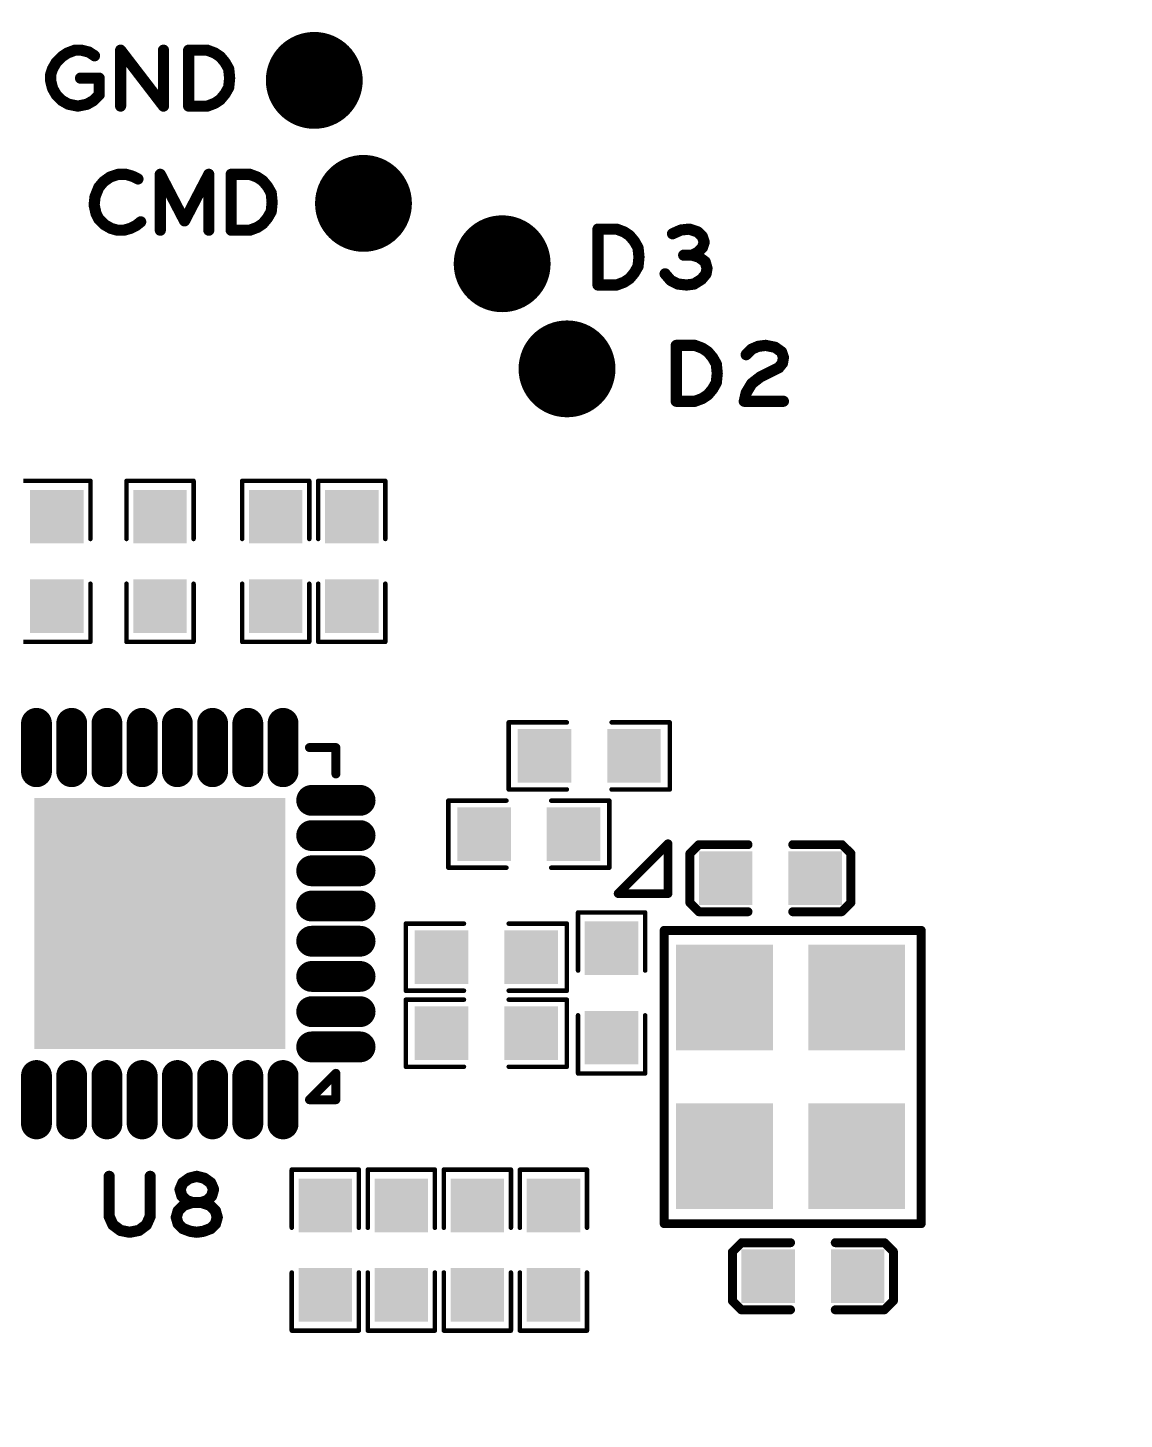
# Model space of a CAD drawing. Extents: x -13 to 102, y 0 to 99.
# Drawn here: x 70.97 to 83.42, y 30.34 to 46.14 of the extents above; entities that cross this region are included whole.
import ezdxf

# ---------------------------------------------------------------- set-up
doc = ezdxf.new("R2010")
doc.units = 0
doc.layers.get('0').update_dxf_attribs({"linetype": 'CONTINUOUS'})
doc.layers.get('DEFPOINTS').update_dxf_attribs({"linetype": 'CONTINUOUS'})
doc.layers.add('SILK_TOP_ART', color=251, linetype='CONTINUOUS')
doc.layers.add('SOLDER_TOP_ART', color=18, linetype='CONTINUOUS')
doc.layers.get('0').off()
doc.dimstyles.get("Standard").update_dxf_attribs({"dimtxt": 3, "dimasz": 3, "dimexe": 0.18, "dimexo": 0, "dimgap": 1.5, "dimtad": 0, "dimtih": 1, "dimtoh": 1, "dimzin": 0, "dimcen": 0.09, "dimazin": 3, "dimtfac": 1, "dimtofl": 0, "dimtmove": 0, "dimatfit": 3})

# ---------------------------------------------------------------- blocks, each defined once
blk = doc.blocks.new('ROUND_309')
at = {"const_width": 0.05}
blk.add_lwpolyline([(-0.025, 0, 1), (0.025, 0, 1)], format="xyb", close=True, dxfattribs=at)
blk = doc.blocks.new('ROUND_214')
at = {"const_width": 0.0508}
blk.add_lwpolyline([(-0.0254, 0, 1), (0.0254, 0, 1)], format="xyb", close=True, dxfattribs=at)
blk = doc.blocks.new('ROUND_159')
at = {"const_width": 0.0635}
blk.add_lwpolyline([(-0.03175, 0, 1), (0.03175, 0, 1)], format="xyb", close=True, dxfattribs=at)
blk = doc.blocks.new('ROUND_320')
at = {"const_width": 0.0254}
blk.add_lwpolyline([(-0.0127, 0, 1), (0.0127, 0, 1)], format="xyb", close=True, dxfattribs=at)
blk = doc.blocks.new('OBLONG_371')
at = {"const_width": 0.35}
blk.add_lwpolyline([(0.275, 0), (-0.275, 0)], dxfattribs=at)
at = {"const_width": 0.175}
for points in [[(-0.3625, 0, 1), (-0.1875, 0, 1)], [(0.1875, 0, 1), (0.3625, 0, 1)]]:
    blk.add_lwpolyline(points, format="xyb", close=True, dxfattribs=at)
blk = doc.blocks.new('SQUARE_333')
blk.add_solid([(0.304, 0.304), (0.304, -0.304), (-0.304, 0.304), (-0.304, -0.304)])
blk = doc.blocks.new('OBLONG_372')
at = {"const_width": 0.35}
blk.add_lwpolyline([(0, 0.275), (0, -0.275)], dxfattribs=at)
at = {"const_width": 0.175}
for points in [[(-0.0875, 0.275, 1), (0.0875, 0.275, 1)], [(-0.0875, -0.275, 1), (0.0875, -0.275, 1)]]:
    blk.add_lwpolyline(points, format="xyb", close=True, dxfattribs=at)
blk = doc.blocks.new('SQUARE_380')
blk.add_solid([(1.425, 1.425), (1.425, -1.425), (-1.425, 1.425), (-1.425, -1.425)])
blk = doc.blocks.new('ROUND_338')
at = {"const_width": 0.55}
blk.add_lwpolyline([(-0.275, 0, 1), (0.275, 0, 1)], format="xyb", close=True, dxfattribs=at)
blk = doc.blocks.new('RECTANGLE_364')
blk.add_solid([(0.55, 0.6), (0.55, -0.6), (-0.55, 0.6), (-0.55, -0.6)])
blk = doc.blocks.new('*U174')
at = {"layer": 'SOLDER_TOP_ART', "color": 0, "linetype": 'CONTINUOUS'}
blk.add_text('88.00', height=3, dxfattribs=at).set_placement((39.771, 0.605))
blk = doc.blocks.new('*D168')
at = {"layer": 'DEFPOINTS', "color": 0, "linetype": 'CONTINUOUS'}
for p in [(1, 82.538), (89, 61.962), (89, 2.079)]:
    blk.add_point(p, dxfattribs=at)
at = {"layer": 'SOLDER_TOP_ART', "color": 0, "linetype": 'CONTINUOUS'}
for p, q in [((1, 82.538), (1, 1.899)), ((89, 61.962), (89, 1.899)), ((4, 2.079), (38.441, 2.079)), ((86, 2.079), (51.559, 2.079))]:
    blk.add_line(p, q, dxfattribs=at)
for points in [[(4, 2.579), (4, 1.579), (1, 2.079)], [(86, 2.579), (86, 1.579), (89, 2.079)]]:
    blk.add_solid(points, dxfattribs=at)
at = {"layer": 'SOLDER_TOP_ART', "linetype": 'CONTINUOUS'}
blk.add_blockref('*U174', (0, 0), dxfattribs=at)

msp = doc.modelspace()

# ---------------------------------------------------------------- linework, layer by layer
at = {"layer": 'SILK_TOP_ART'}
for points, const_width in [([(71.2893, 45.7475), (71.3528, 45.811)], 0.127), ([(71.3528, 45.811), (71.4163, 45.8533)], 0.127), ([(71.4163, 45.8533), (71.501, 45.8851)], 0.127), ([(71.501, 45.8851), (71.5751, 45.8851)], 0.127), ([(71.5751, 45.8851), (71.6597, 45.8639)], 0.127), ([(71.6597, 45.8639), (71.7233, 45.8216)], 0.127), ([(72.0196, 45.2501), (72.0196, 45.8851)], 0.127), ([(72.0196, 45.8851), (72.5064, 45.2501)], 0.127), ([(72.5064, 45.2501), (72.5064, 45.8851)], 0.127), ([(72.7922, 45.2501), (72.7922, 45.8851)], 0.127), ([(72.7922, 45.8851), (73.0038, 45.8851)], 0.127), ([(73.0038, 45.8851), (73.0885, 45.8533)], 0.127), ([(73.0885, 45.8533), (73.152, 45.811)], 0.127), ([(73.152, 45.811), (73.2049, 45.7475)], 0.127), ([(71.2258, 45.6099), (71.247, 45.6734)], 0.127), ([(71.2258, 45.5358), (71.2258, 45.6099)], 0.127), ([(71.247, 45.6734), (71.2893, 45.7475)], 0.127), ([(73.2049, 45.7475), (73.2473, 45.6734)], 0.127), ([(73.2473, 45.6734), (73.2578, 45.5676)], 0.127), ([(71.247, 45.4512), (71.2258, 45.5358)], 0.127), ([(71.2893, 45.3771), (71.247, 45.4512)], 0.127), ([(71.5645, 45.5676), (71.7762, 45.5676)], 0.127), ([(71.7762, 45.5676), (71.7762, 45.3771)], 0.127), ([(73.2473, 45.4618), (73.2049, 45.3877)], 0.127), ([(73.2578, 45.5676), (73.2473, 45.4618)], 0.127), ([(71.3528, 45.3136), (71.2893, 45.3771)], 0.127), ([(71.4269, 45.2713), (71.3528, 45.3136)], 0.127), ([(71.7127, 45.3136), (71.6386, 45.2713)], 0.127), ([(71.7762, 45.3771), (71.7127, 45.3136)], 0.127), ([(73.152, 45.3242), (73.0885, 45.2818)], 0.127), ([(73.2049, 45.3877), (73.152, 45.3242)], 0.127), ([(71.5328, 45.2501), (71.4269, 45.2713)], 0.127), ([(71.6386, 45.2713), (71.5328, 45.2501)], 0.127), ([(73.0038, 45.2501), (72.7922, 45.2501)], 0.127), ([(73.0885, 45.2818), (73.0038, 45.2501)], 0.127), ([(71.8249, 44.3907), (71.7719, 44.3272)], 0.127), ([(71.8989, 44.4436), (71.8249, 44.3907)], 0.127), ([(71.9942, 44.4754), (71.8989, 44.4436)], 0.127), ([(72.0789, 44.4754), (71.9942, 44.4754)], 0.127), ([(72.1529, 44.4542), (72.0789, 44.4754)], 0.127), ([(72.2164, 44.4225), (72.1529, 44.4542)], 0.127), ([(72.4704, 43.8404), (72.4704, 44.4754)], 0.127), ([(72.4704, 44.4754), (72.7456, 43.9462)], 0.127), ([(72.7456, 43.9462), (73.0208, 44.4754)], 0.127), ([(73.0208, 44.4754), (73.0208, 43.8404)], 0.127), ([(73.2748, 43.8404), (73.2748, 44.4754)], 0.127), ([(73.2748, 44.4754), (73.4864, 44.4754)], 0.127), ([(73.4864, 44.4754), (73.5711, 44.4436)], 0.127), ([(73.5711, 44.4436), (73.6346, 44.4013)], 0.127), ([(73.6346, 44.4013), (73.6875, 44.3378)], 0.127), ([(71.7296, 44.2214), (71.719, 44.1261)], 0.127), ([(71.7719, 44.3272), (71.7296, 44.2214)], 0.127), ([(73.6875, 44.3378), (73.7299, 44.2637)], 0.127), ([(73.7299, 44.2637), (73.7404, 44.1579)], 0.127), ([(71.719, 44.1261), (71.7402, 44.0309)], 0.127), ([(71.7402, 44.0309), (71.7719, 43.9674)], 0.127), ([(73.7299, 44.0521), (73.6875, 43.978)], 0.127), ([(73.7404, 44.1579), (73.7299, 44.0521)], 0.127), ([(71.7719, 43.9674), (71.8354, 43.9039)], 0.127), ([(71.8354, 43.9039), (71.9095, 43.8616)], 0.127), ([(72.1318, 43.8616), (72.1953, 43.8933)], 0.127), ([(72.1953, 43.8933), (72.2482, 43.9356)], 0.127), ([(73.5711, 43.8721), (73.4864, 43.8404)], 0.127), ([(73.6346, 43.9145), (73.5711, 43.8721)], 0.127), ([(73.6875, 43.978), (73.6346, 43.9145)], 0.127), ([(71.9095, 43.8616), (71.9836, 43.8404)], 0.127), ([(71.9836, 43.8404), (72.0577, 43.8404)], 0.127), ([(72.0577, 43.8404), (72.1318, 43.8616)], 0.127), ([(73.4864, 43.8404), (73.2748, 43.8404)], 0.127), ([(77.4404, 43.2181), (77.4404, 43.8531)], 0.127), ([(77.4404, 43.8531), (77.652, 43.8531)], 0.127), ([(77.652, 43.8531), (77.7367, 43.8213)], 0.127), ([(77.7367, 43.8213), (77.8002, 43.779)], 0.127), ([(77.8002, 43.779), (77.8531, 43.7155)], 0.127), ([(77.8531, 43.7155), (77.8955, 43.6414)], 0.127), ([(78.3823, 43.8425), (78.287, 43.8002)], 0.127), ([(78.4775, 43.8531), (78.3823, 43.8425)], 0.127), ([(78.5728, 43.8213), (78.4775, 43.8531)], 0.127), ([(78.6257, 43.7684), (78.5728, 43.8213)], 0.127), ([(78.6469, 43.7049), (78.6257, 43.7684)], 0.127), ([(77.8955, 43.6414), (77.906, 43.5356)], 0.127), ([(78.5093, 43.5568), (78.414, 43.5568)], 0.127), ([(78.5093, 43.5568), (78.5728, 43.5885)], 0.127), ([(78.5834, 43.5356), (78.5093, 43.5568)], 0.127), ([(78.5728, 43.5885), (78.6257, 43.6414)], 0.127), ([(78.6257, 43.6414), (78.6469, 43.7049)], 0.127), ([(77.8955, 43.4298), (77.8531, 43.3557)], 0.127), ([(77.906, 43.5356), (77.8955, 43.4298)], 0.127), ([(78.6575, 43.4827), (78.5834, 43.5356)], 0.127), ([(78.6786, 43.4086), (78.6575, 43.4827)], 0.127), ([(78.668, 43.3451), (78.6786, 43.4086)], 0.127), ([(77.7367, 43.2498), (77.652, 43.2181)], 0.127), ([(77.8002, 43.2922), (77.7367, 43.2498)], 0.127), ([(77.8531, 43.3557), (77.8002, 43.2922)], 0.127), ([(78.2024, 43.3451), (78.2659, 43.271)], 0.127), ([(78.2659, 43.271), (78.3505, 43.2287)], 0.127), ([(78.5305, 43.2287), (78.6151, 43.2816)], 0.127), ([(78.6151, 43.2816), (78.668, 43.3451)], 0.127), ([(77.652, 43.2181), (77.4404, 43.2181)], 0.127), ([(78.3505, 43.2287), (78.4458, 43.2181)], 0.127), ([(78.4458, 43.2181), (78.5305, 43.2287)], 0.127), ([(78.3294, 41.8973), (78.3294, 42.5323)], 0.127), ([(78.3294, 42.5323), (78.541, 42.5323)], 0.127), ([(78.541, 42.5323), (78.6257, 42.5005)], 0.127), ([(78.6257, 42.5005), (78.6892, 42.4582)], 0.127), ([(78.6892, 42.4582), (78.7421, 42.3947)], 0.127), ([(79.1231, 42.4265), (79.1866, 42.49)], 0.127), ([(79.1866, 42.49), (79.2607, 42.5217)], 0.127), ([(79.2607, 42.5217), (79.3454, 42.5323)], 0.127), ([(79.3454, 42.5323), (79.4512, 42.5111)], 0.127), ([(79.4512, 42.5111), (79.5253, 42.4582)], 0.127), ([(79.5253, 42.4582), (79.5465, 42.3947)], 0.127), ([(78.7421, 42.3947), (78.7845, 42.3206)], 0.127), ([(78.7845, 42.3206), (78.795, 42.2148)], 0.127), ([(79.5359, 42.3312), (79.4935, 42.2783)], 0.127), ([(79.5465, 42.3947), (79.5359, 42.3312)], 0.127), ([(78.795, 42.2148), (78.7845, 42.109)], 0.127), ([(79.2819, 42.1725), (79.1866, 42.0984)], 0.127), ([(79.4935, 42.2783), (79.2819, 42.1725)], 0.127), ([(78.7421, 42.0349), (78.6892, 41.9714)], 0.127), ([(78.7845, 42.109), (78.7421, 42.0349)], 0.127), ([(79.1231, 41.9925), (79.1019, 41.8973)], 0.127), ([(79.1866, 42.0984), (79.1231, 41.9925)], 0.127), ([(78.541, 41.8973), (78.3294, 41.8973)], 0.127), ([(78.6257, 41.929), (78.541, 41.8973)], 0.127), ([(78.6892, 41.9714), (78.6257, 41.929)], 0.127), ([(79.1019, 41.8973), (79.5465, 41.8973)], 0.127), ([(71.6769, 40.9938), (70.9149, 40.9938)], 0.0508), ([(71.6769, 40.3334), (71.6769, 40.9938)], 0.0508), ([(72.0865, 40.9938), (72.0865, 40.3334)], 0.0508), ([(72.8485, 40.9938), (72.0865, 40.9938)], 0.0508), ([(72.8485, 40.3334), (72.8485, 40.9938)], 0.0508), ([(73.4001, 40.9938), (73.4001, 40.3334)], 0.0508), ([(74.1621, 40.9938), (73.4001, 40.9938)], 0.0508), ([(74.1621, 40.3334), (74.1621, 40.9938)], 0.0508), ([(74.2637, 40.9938), (74.2637, 40.3334)], 0.0508), ([(75.0257, 40.9938), (74.2637, 40.9938)], 0.0508), ([(75.0257, 40.3334), (75.0257, 40.9938)], 0.0508), ([(71.6769, 39.8254), (71.6769, 39.165)], 0.0508), ([(72.0865, 39.165), (72.0865, 39.8254)], 0.0508), ([(72.8485, 39.8254), (72.8485, 39.165)], 0.0508), ([(73.4001, 39.165), (73.4001, 39.8254)], 0.0508), ([(74.1621, 39.8254), (74.1621, 39.165)], 0.0508), ([(74.2637, 39.165), (74.2637, 39.8254)], 0.0508), ([(75.0257, 39.8254), (75.0257, 39.165)], 0.0508), ([(71.6769, 39.165), (70.9149, 39.165)], 0.0508), ([(72.8485, 39.165), (72.0865, 39.165)], 0.0508), ([(74.1621, 39.165), (73.4001, 39.165)], 0.0508), ([(75.0257, 39.165), (74.2637, 39.165)], 0.0508), ([(76.4267, 38.2506), (77.0871, 38.2506)], 0.0508), ([(76.4267, 37.4886), (76.4267, 38.2506)], 0.0508), ([(78.2555, 38.2506), (77.5951, 38.2506)], 0.0508), ([(78.2555, 37.4886), (78.2555, 38.2506)], 0.0508), ([(74.4643, 37.9646), (74.1643, 37.9646)], 0.1016), ([(74.4643, 37.6646), (74.4643, 37.9646)], 0.1016), ([(77.0871, 37.4886), (76.4267, 37.4886)], 0.0508), ([(77.5951, 37.4886), (78.2555, 37.4886)], 0.0508), ([(75.7409, 37.3616), (75.7409, 36.5996)], 0.0508), ([(76.4013, 37.3616), (75.7409, 37.3616)], 0.0508), ([(76.9093, 37.3616), (77.5697, 37.3616)], 0.0508), ([(77.5697, 37.3616), (77.5697, 36.5996)], 0.0508), ([(78.2355, 36.8716), (77.6698, 36.3059)], 0.1), ([(78.2355, 36.3059), (78.2355, 36.8716)], 0.1), ([(78.5857, 36.8616), (78.4841, 36.76)], 0.1016), ([(79.1445, 36.8616), (78.5857, 36.8616)], 0.1016), ([(79.6525, 36.8616), (80.2113, 36.8616)], 0.1016), ([(80.2113, 36.8616), (80.3129, 36.7603)], 0.1016), ([(78.4841, 36.76), (78.4841, 36.2012)], 0.1016), ([(80.3129, 36.7603), (80.3129, 36.2045)], 0.1016), ([(75.7409, 36.5996), (76.4013, 36.5996)], 0.0508), ([(77.5697, 36.5996), (76.9093, 36.5996)], 0.0508), ([(77.6698, 36.3059), (78.2355, 36.3059)], 0.1), ([(78.4841, 36.2012), (78.5857, 36.0996)], 0.1016), ([(80.3129, 36.2045), (80.208, 36.0996)], 0.1016), ([(77.2141, 36.0916), (77.2141, 35.4312)], 0.0508), ([(77.9761, 36.0916), (77.2141, 36.0916)], 0.0508), ([(77.9761, 35.4312), (77.9761, 36.0916)], 0.0508), ([(78.5857, 36.0996), (79.1445, 36.0996)], 0.1016), ([(80.208, 36.0996), (79.6525, 36.0996)], 0.1016), ([(75.2583, 35.9646), (75.2583, 35.2026)], 0.0508), ([(75.9187, 35.9646), (75.2583, 35.9646)], 0.0508), ([(76.4267, 35.9646), (77.0871, 35.9646)], 0.0508), ([(77.0871, 35.9646), (77.0871, 35.2026)], 0.0508), ([(78.1924, 32.557), (78.1924, 35.8879)], 0.1016), ([(78.1924, 35.8879), (81.1116, 35.8879)], 0.1016), ([(81.1116, 35.8879), (81.1116, 32.557)], 0.1016), ([(75.2583, 35.2026), (75.9187, 35.2026)], 0.0508), ([(75.2583, 35.101), (75.2583, 34.339)], 0.0508), ([(75.9187, 35.101), (75.2583, 35.101)], 0.0508), ([(77.0871, 35.2026), (76.4267, 35.2026)], 0.0508), ([(76.4267, 35.101), (77.0871, 35.101)], 0.0508), ([(77.0871, 35.101), (77.0871, 34.339)], 0.0508), ([(77.2141, 34.2628), (77.2141, 34.9232)], 0.0508), ([(77.9761, 34.9232), (77.9761, 34.2628)], 0.0508), ([(74.1643, 33.9646), (74.4643, 34.2646)], 0.1016), ([(74.4643, 34.2646), (74.4643, 33.9646)], 0.1016), ([(75.2583, 34.339), (75.9187, 34.339)], 0.0508), ([(77.0871, 34.339), (76.4267, 34.339)], 0.0508), ([(77.9761, 34.2628), (77.2141, 34.2628)], 0.0508), ([(74.4643, 33.9646), (74.1643, 33.9646)], 0.1016), ([(73.9629, 33.1706), (73.9629, 32.5102)], 0.0508), ([(74.7249, 33.1706), (73.9629, 33.1706)], 0.0508), ([(74.7249, 32.5102), (74.7249, 33.1706)], 0.0508), ([(74.8265, 33.1706), (75.5885, 33.1706)], 0.0508), ([(74.8265, 32.5102), (74.8265, 33.1706)], 0.0508), ([(75.5885, 33.1706), (75.5885, 32.5102)], 0.0508), ([(75.6901, 33.1706), (76.4521, 33.1706)], 0.0508), ([(75.6901, 32.5102), (75.6901, 33.1706)], 0.0508), ([(76.4521, 33.1706), (76.4521, 32.5102)], 0.0508), ([(76.5537, 33.1706), (76.5537, 32.5102)], 0.0508), ([(77.3157, 33.1706), (76.5537, 33.1706)], 0.0508), ([(77.3157, 32.5102), (77.3157, 33.1706)], 0.0508), ([(71.89, 33.0943), (71.89, 32.6392)], 0.127), ([(72.3556, 32.6392), (72.3556, 33.0943)], 0.127), ([(72.6943, 32.9461), (72.7261, 33.0202)], 0.127), ([(72.7261, 33.0202), (72.8001, 33.0731)], 0.127), ([(72.8001, 33.0731), (72.8848, 33.0943)], 0.127), ([(72.8848, 33.0943), (72.9695, 33.0731)], 0.127), ([(72.9695, 33.0731), (73.0435, 33.0202)], 0.127), ([(73.0435, 33.0202), (73.0753, 32.9461)], 0.127), ([(72.7155, 32.872), (72.6943, 32.9461)], 0.127), ([(72.7684, 32.8191), (72.7155, 32.872)], 0.127), ([(72.8319, 32.798), (72.7684, 32.8191)], 0.127), ([(73.0012, 32.8191), (72.9377, 32.798)], 0.127), ([(73.0541, 32.872), (73.0012, 32.8191)], 0.127), ([(73.0753, 32.9461), (73.0541, 32.872)], 0.127), ([(72.6731, 32.7027), (72.652, 32.6286)], 0.127), ([(72.7366, 32.7662), (72.6731, 32.7027)], 0.127), ([(72.8319, 32.798), (72.7366, 32.7662)], 0.127), ([(72.9377, 32.798), (72.8319, 32.798)], 0.127), ([(72.9377, 32.798), (72.8319, 32.798)], 0.127), ([(73.033, 32.7662), (72.9377, 32.798)], 0.127), ([(73.0965, 32.7027), (73.033, 32.7662)], 0.127), ([(73.1176, 32.6286), (73.0965, 32.7027)], 0.127), ([(71.89, 32.6392), (71.9323, 32.5439)], 0.127), ([(71.9323, 32.5439), (72.017, 32.4805)], 0.127), ([(72.2286, 32.4805), (72.3133, 32.5439)], 0.127), ([(72.3133, 32.5439), (72.3556, 32.6392)], 0.127), ([(72.652, 32.6286), (72.6731, 32.5545)], 0.127), ([(72.6731, 32.5545), (72.7261, 32.5016)], 0.127), ([(72.7261, 32.5016), (72.8107, 32.4699)], 0.127), ([(72.9589, 32.4699), (73.0435, 32.5016)], 0.127), ([(73.0435, 32.5016), (73.0965, 32.5545)], 0.127), ([(73.0965, 32.5545), (73.1176, 32.6286)], 0.127), ([(81.1116, 32.557), (78.1924, 32.557)], 0.1016), ([(72.017, 32.4805), (72.1228, 32.4593)], 0.127), ([(72.1228, 32.4593), (72.2286, 32.4805)], 0.127), ([(72.8107, 32.4699), (72.8848, 32.4593)], 0.127), ([(72.8848, 32.4593), (72.9589, 32.4699)], 0.127), ([(78.9667, 32.2355), (79.0716, 32.3404)], 0.1016), ([(78.9667, 31.6797), (78.9667, 32.2355)], 0.1016), ([(79.0716, 32.3404), (79.6271, 32.3404)], 0.1016), ([(80.6939, 32.3404), (80.1351, 32.3404)], 0.1016), ([(80.7955, 32.2388), (80.6939, 32.3404)], 0.1016), ([(80.7955, 31.68), (80.7955, 32.2388)], 0.1016), ([(73.9629, 31.3418), (73.9629, 32.0022)], 0.0508), ([(74.7249, 32.0022), (74.7249, 31.3418)], 0.0508), ([(74.8265, 32.0022), (74.8265, 31.3418)], 0.0508), ([(75.5885, 31.3418), (75.5885, 32.0022)], 0.0508), ([(75.6901, 32.0022), (75.6901, 31.3418)], 0.0508), ([(76.4521, 31.3418), (76.4521, 32.0022)], 0.0508), ([(76.5537, 31.3418), (76.5537, 32.0022)], 0.0508), ([(77.3157, 32.0022), (77.3157, 31.3418)], 0.0508), ([(79.0683, 31.5784), (78.9667, 31.6797)], 0.1016), ([(79.6271, 31.5784), (79.0683, 31.5784)], 0.1016), ([(80.1351, 31.5784), (80.6939, 31.5784)], 0.1016), ([(80.6939, 31.5784), (80.7955, 31.68)], 0.1016), ([(74.7249, 31.3418), (73.9629, 31.3418)], 0.0508), ([(74.8265, 31.3418), (75.5885, 31.3418)], 0.0508), ([(75.6901, 31.3418), (76.4521, 31.3418)], 0.0508), ([(77.3157, 31.3418), (76.5537, 31.3418)], 0.0508)]:
    msp.add_lwpolyline(points, dxfattribs=dict(at, const_width=const_width))

# ---------------------------------------------------------------- block references
for name, p in [('ROUND_159', (71.3528, 45.811)), ('ROUND_159', (71.4163, 45.8533)), ('ROUND_159', (71.501, 45.8851)), ('ROUND_159', (71.5751, 45.8851)), ('ROUND_159', (71.6597, 45.8639)), ('ROUND_159', (71.7233, 45.8216)), ('ROUND_159', (72.0196, 45.8851)), ('ROUND_159', (72.5064, 45.8851)), ('ROUND_159', (72.7922, 45.8851)), ('ROUND_159', (73.0038, 45.8851)), ('ROUND_159', (73.0885, 45.8533)), ('ROUND_159', (73.152, 45.811)), ('ROUND_159', (71.2258, 45.6099)), ('ROUND_159', (71.247, 45.6734)), ('ROUND_159', (71.2893, 45.7475)), ('ROUND_159', (73.2049, 45.7475)), ('ROUND_159', (73.2473, 45.6734)), ('ROUND_159', (71.2258, 45.5358)), ('ROUND_159', (71.247, 45.4512)), ('ROUND_159', (71.5645, 45.5676)), ('ROUND_159', (71.7762, 45.5676)), ('ROUND_159', (73.2473, 45.4618)), ('ROUND_159', (73.2578, 45.5676)), ('ROUND_159', (71.2893, 45.3771)), ('ROUND_159', (71.3528, 45.3136)), ('ROUND_159', (71.7127, 45.3136)), ('ROUND_159', (71.7762, 45.3771)), ('ROUND_159', (73.152, 45.3242)), ('ROUND_159', (73.2049, 45.3877)), ('ROUND_159', (71.4269, 45.2713)), ('ROUND_159', (71.5328, 45.2501)), ('ROUND_159', (71.6386, 45.2713)), ('ROUND_159', (72.0196, 45.2501)), ('ROUND_159', (72.5064, 45.2501)), ('ROUND_159', (72.7922, 45.2501)), ('ROUND_159', (72.7922, 45.2501)), ('ROUND_159', (73.0038, 45.2501)), ('ROUND_159', (73.0885, 45.2818)), ('ROUND_159', (71.8249, 44.3907)), ('ROUND_159', (71.8989, 44.4436)), ('ROUND_159', (71.9942, 44.4754)), ('ROUND_159', (72.0789, 44.4754)), ('ROUND_159', (72.1529, 44.4542)), ('ROUND_159', (72.2164, 44.4225)), ('ROUND_159', (72.4704, 44.4754)), ('ROUND_159', (73.0208, 44.4754)), ('ROUND_159', (73.2748, 44.4754)), ('ROUND_159', (73.4864, 44.4754)), ('ROUND_159', (73.5711, 44.4436)), ('ROUND_159', (73.6346, 44.4013)), ('ROUND_159', (71.7296, 44.2214)), ('ROUND_159', (71.7719, 44.3272)), ('ROUND_159', (73.6875, 44.3378)), ('ROUND_159', (73.7299, 44.2637)), ('ROUND_159', (71.719, 44.1261)), ('ROUND_159', (71.7402, 44.0309)), ('ROUND_159', (73.7299, 44.0521)), ('ROUND_159', (73.7404, 44.1579)), ('ROUND_159', (71.7719, 43.9674)), ('ROUND_159', (71.8354, 43.9039)), ('ROUND_159', (72.1953, 43.8933)), ('ROUND_159', (72.2482, 43.9356)), ('ROUND_159', (72.7456, 43.9462)), ('ROUND_159', (73.5711, 43.8721)), ('ROUND_159', (73.6346, 43.9145)), ('ROUND_159', (73.6875, 43.978)), ('ROUND_159', (71.9095, 43.8616)), ('ROUND_159', (71.9836, 43.8404)), ('ROUND_159', (72.0577, 43.8404)), ('ROUND_159', (72.1318, 43.8616)), ('ROUND_159', (72.4704, 43.8404)), ('ROUND_159', (73.0208, 43.8404)), ('ROUND_159', (73.2748, 43.8404)), ('ROUND_159', (73.2748, 43.8404)), ('ROUND_159', (73.4864, 43.8404)), ('ROUND_159', (77.4404, 43.8531)), ('ROUND_159', (77.652, 43.8531)), ('ROUND_159', (77.7367, 43.8213)), ('ROUND_159', (77.8002, 43.779)), ('ROUND_159', (77.8531, 43.7155)), ('ROUND_159', (78.287, 43.8002)), ('ROUND_159', (78.3823, 43.8425)), ('ROUND_159', (78.4775, 43.8531)), ('ROUND_159', (78.5728, 43.8213)), ('ROUND_159', (78.6257, 43.7684)), ('ROUND_159', (77.8955, 43.6414)), ('ROUND_159', (78.414, 43.5568)), ('ROUND_159', (78.5093, 43.5568)), ('ROUND_159', (78.5093, 43.5568)), ('ROUND_159', (78.5728, 43.5885)), ('ROUND_159', (78.6257, 43.6414)), ('ROUND_159', (78.6469, 43.7049)), ('ROUND_159', (77.8955, 43.4298)), ('ROUND_159', (77.906, 43.5356)), ('ROUND_159', (78.5834, 43.5356)), ('ROUND_159', (78.6575, 43.4827)), ('ROUND_159', (78.6786, 43.4086)), ('ROUND_159', (77.7367, 43.2498)), ('ROUND_159', (77.8002, 43.2922)), ('ROUND_159', (77.8531, 43.3557)), ('ROUND_159', (78.2024, 43.3451)), ('ROUND_159', (78.2659, 43.271)), ('ROUND_159', (78.6151, 43.2816)), ('ROUND_159', (78.668, 43.3451)), ('ROUND_159', (77.4404, 43.2181)), ('ROUND_159', (77.4404, 43.2181)), ('ROUND_159', (77.652, 43.2181)), ('ROUND_159', (78.3505, 43.2287)), ('ROUND_159', (78.4458, 43.2181)), ('ROUND_159', (78.5305, 43.2287)), ('ROUND_159', (78.3294, 42.5323)), ('ROUND_159', (78.541, 42.5323)), ('ROUND_159', (78.6257, 42.5005)), ('ROUND_159', (78.6892, 42.4582)), ('ROUND_159', (79.1866, 42.49)), ('ROUND_159', (79.2607, 42.5217)), ('ROUND_159', (79.3454, 42.5323)), ('ROUND_159', (79.4512, 42.5111)), ('ROUND_159', (79.5253, 42.4582)), ('ROUND_159', (78.7421, 42.3947)), ('ROUND_159', (78.7845, 42.3206)), ('ROUND_159', (79.1231, 42.4265)), ('ROUND_159', (79.5359, 42.3312)), ('ROUND_159', (79.5465, 42.3947)), ('ROUND_159', (78.795, 42.2148)), ('ROUND_159', (79.2819, 42.1725)), ('ROUND_159', (79.4935, 42.2783)), ('ROUND_159', (78.7421, 42.0349)), ('ROUND_159', (78.7845, 42.109)), ('ROUND_159', (79.1231, 41.9925)), ('ROUND_159', (79.1866, 42.0984)), ('ROUND_159', (78.3294, 41.8973)), ('ROUND_159', (78.3294, 41.8973)), ('ROUND_159', (78.541, 41.8973)), ('ROUND_159', (78.6257, 41.929)), ('ROUND_159', (78.6892, 41.9714)), ('ROUND_159', (79.1019, 41.8973)), ('ROUND_159', (79.5465, 41.8973)), ('ROUND_320', (71.6769, 40.9938)), ('ROUND_320', (71.6769, 40.9938)), ('ROUND_320', (72.0865, 40.9938)), ('ROUND_320', (72.0865, 40.9938)), ('ROUND_320', (72.8485, 40.9938)), ('ROUND_320', (72.8485, 40.9938)), ('ROUND_320', (73.4001, 40.9938)), ('ROUND_320', (73.4001, 40.9938)), ('ROUND_320', (74.1621, 40.9938)), ('ROUND_320', (74.1621, 40.9938)), ('ROUND_320', (74.2637, 40.9938)), ('ROUND_320', (74.2637, 40.9938)), ('ROUND_320', (75.0257, 40.9938)), ('ROUND_320', (75.0257, 40.9938)), ('ROUND_320', (71.6769, 40.3334)), ('ROUND_320', (72.0865, 40.3334)), ('ROUND_320', (72.8485, 40.3334)), ('ROUND_320', (73.4001, 40.3334)), ('ROUND_320', (74.1621, 40.3334)), ('ROUND_320', (74.2637, 40.3334)), ('ROUND_320', (75.0257, 40.3334)), ('ROUND_320', (71.6769, 39.8254)), ('ROUND_320', (72.0865, 39.8254)), ('ROUND_320', (72.8485, 39.8254)), ('ROUND_320', (73.4001, 39.8254)), ('ROUND_320', (74.1621, 39.8254)), ('ROUND_320', (74.2637, 39.8254)), ('ROUND_320', (75.0257, 39.8254)), ('ROUND_320', (71.6769, 39.165)), ('ROUND_320', (71.6769, 39.165)), ('ROUND_320', (72.0865, 39.165)), ('ROUND_320', (72.0865, 39.165)), ('ROUND_320', (72.8485, 39.165)), ('ROUND_320', (72.8485, 39.165)), ('ROUND_320', (73.4001, 39.165)), ('ROUND_320', (73.4001, 39.165)), ('ROUND_320', (74.1621, 39.165)), ('ROUND_320', (74.1621, 39.165)), ('ROUND_320', (74.2637, 39.165)), ('ROUND_320', (74.2637, 39.165)), ('ROUND_320', (75.0257, 39.165)), ('ROUND_320', (75.0257, 39.165)), ('ROUND_320', (76.4267, 38.2506)), ('ROUND_320', (76.4267, 38.2506)), ('ROUND_320', (77.0871, 38.2506)), ('ROUND_320', (77.5951, 38.2506)), ('ROUND_320', (78.2555, 38.2506)), ('ROUND_320', (78.2555, 38.2506)), ('ROUND_214', (74.1643, 37.9646)), ('ROUND_214', (74.4643, 37.9646)), ('ROUND_214', (74.4643, 37.9646)), ('ROUND_214', (74.4643, 37.6646)), ('ROUND_320', (76.4267, 37.4886)), ('ROUND_320', (76.4267, 37.4886)), ('ROUND_320', (77.0871, 37.4886)), ('ROUND_320', (77.5951, 37.4886)), ('ROUND_320', (78.2555, 37.4886)), ('ROUND_320', (78.2555, 37.4886)), ('ROUND_320', (75.7409, 37.3616)), ('ROUND_320', (75.7409, 37.3616)), ('ROUND_320', (76.4013, 37.3616)), ('ROUND_320', (76.9093, 37.3616)), ('ROUND_320', (77.5697, 37.3616)), ('ROUND_320', (77.5697, 37.3616)), ('ROUND_309', (78.2355, 36.8716)), ('ROUND_214', (78.5857, 36.8616)), ('ROUND_214', (78.5857, 36.8616)), ('ROUND_214', (79.1445, 36.8616)), ('ROUND_214', (79.6525, 36.8616)), ('ROUND_214', (80.2113, 36.8616)), ('ROUND_214', (80.2113, 36.8616)), ('ROUND_214', (78.4841, 36.76)), ('ROUND_214', (78.4841, 36.76)), ('ROUND_214', (80.3129, 36.7603)), ('ROUND_214', (80.3129, 36.7603)), ('ROUND_320', (75.7409, 36.5996)), ('ROUND_320', (75.7409, 36.5996)), ('ROUND_320', (76.4013, 36.5996)), ('ROUND_320', (76.9093, 36.5996)), ('ROUND_320', (77.5697, 36.5996)), ('ROUND_320', (77.5697, 36.5996)), ('ROUND_309', (77.6698, 36.3059)), ('ROUND_309', (78.2355, 36.3059)), ('ROUND_309', (78.2355, 36.3059)), ('ROUND_214', (78.4841, 36.2012)), ('ROUND_214', (78.4841, 36.2012)), ('ROUND_214', (80.3129, 36.2045)), ('ROUND_214', (80.3129, 36.2045)), ('ROUND_320', (77.2141, 36.0916)), ('ROUND_320', (77.2141, 36.0916)), ('ROUND_320', (77.9761, 36.0916)), ('ROUND_320', (77.9761, 36.0916)), ('ROUND_214', (78.5857, 36.0996)), ('ROUND_214', (78.5857, 36.0996)), ('ROUND_214', (79.1445, 36.0996)), ('ROUND_214', (79.6525, 36.0996)), ('ROUND_214', (80.208, 36.0996)), ('ROUND_214', (80.208, 36.0996)), ('ROUND_320', (75.2583, 35.9646)), ('ROUND_320', (75.2583, 35.9646)), ('ROUND_320', (75.9187, 35.9646)), ('ROUND_320', (76.4267, 35.9646)), ('ROUND_320', (77.0871, 35.9646)), ('ROUND_320', (77.0871, 35.9646)), ('ROUND_214', (78.1924, 35.8879)), ('ROUND_214', (78.1924, 35.8879)), ('ROUND_214', (81.1116, 35.8879)), ('ROUND_214', (81.1116, 35.8879)), ('ROUND_320', (77.2141, 35.4312)), ('ROUND_320', (77.9761, 35.4312)), ('ROUND_320', (75.2583, 35.2026)), ('ROUND_320', (75.2583, 35.2026)), ('ROUND_320', (75.2583, 35.101)), ('ROUND_320', (75.2583, 35.101)), ('ROUND_320', (75.9187, 35.2026)), ('ROUND_320', (75.9187, 35.101)), ('ROUND_320', (76.4267, 35.2026)), ('ROUND_320', (76.4267, 35.101)), ('ROUND_320', (77.0871, 35.2026)), ('ROUND_320', (77.0871, 35.2026)), ('ROUND_320', (77.0871, 35.101)), ('ROUND_320', (77.0871, 35.101)), ('ROUND_320', (77.2141, 34.9232)), ('ROUND_320', (77.9761, 34.9232)), ('ROUND_214', (74.4643, 34.2646)), ('ROUND_214', (74.4643, 34.2646)), ('ROUND_320', (75.2583, 34.339)), ('ROUND_320', (75.2583, 34.339)), ('ROUND_320', (75.9187, 34.339)), ('ROUND_320', (76.4267, 34.339)), ('ROUND_320', (77.0871, 34.339)), ('ROUND_320', (77.0871, 34.339)), ('ROUND_320', (77.2141, 34.2628)), ('ROUND_320', (77.2141, 34.2628)), ('ROUND_320', (77.9761, 34.2628)), ('ROUND_320', (77.9761, 34.2628)), ('ROUND_214', (74.1643, 33.9646)), ('ROUND_214', (74.1643, 33.9646)), ('ROUND_214', (74.4643, 33.9646)), ('ROUND_214', (74.4643, 33.9646)), ('ROUND_320', (73.9629, 33.1706)), ('ROUND_320', (73.9629, 33.1706)), ('ROUND_320', (74.7249, 33.1706)), ('ROUND_320', (74.7249, 33.1706)), ('ROUND_320', (74.8265, 33.1706)), ('ROUND_320', (74.8265, 33.1706)), ('ROUND_320', (75.5885, 33.1706)), ('ROUND_320', (75.5885, 33.1706)), ('ROUND_320', (75.6901, 33.1706)), ('ROUND_320', (75.6901, 33.1706)), ('ROUND_320', (76.4521, 33.1706)), ('ROUND_320', (76.4521, 33.1706)), ('ROUND_320', (76.5537, 33.1706)), ('ROUND_320', (76.5537, 33.1706)), ('ROUND_320', (77.3157, 33.1706)), ('ROUND_320', (77.3157, 33.1706)), ('ROUND_159', (71.89, 33.0943)), ('ROUND_159', (72.3556, 33.0943)), ('ROUND_159', (72.7261, 33.0202)), ('ROUND_159', (72.8001, 33.0731)), ('ROUND_159', (72.8848, 33.0943)), ('ROUND_159', (72.9695, 33.0731)), ('ROUND_159', (73.0435, 33.0202)), ('ROUND_159', (72.6943, 32.9461)), ('ROUND_159', (72.7155, 32.872)), ('ROUND_159', (72.7684, 32.8191)), ('ROUND_159', (73.0012, 32.8191)), ('ROUND_159', (73.0541, 32.872)), ('ROUND_159', (73.0753, 32.9461)), ('ROUND_159', (72.6731, 32.7027)), ('ROUND_159', (72.7366, 32.7662)), ('ROUND_159', (72.8319, 32.798)), ('ROUND_159', (72.8319, 32.798)), ('ROUND_159', (72.9377, 32.798)), ('ROUND_159', (72.9377, 32.798)), ('ROUND_159', (73.033, 32.7662)), ('ROUND_159', (73.0965, 32.7027)), ('ROUND_159', (71.89, 32.6392)), ('ROUND_159', (71.9323, 32.5439)), ('ROUND_159', (72.3133, 32.5439)), ('ROUND_159', (72.3556, 32.6392)), ('ROUND_159', (72.652, 32.6286)), ('ROUND_159', (72.6731, 32.5545)), ('ROUND_159', (72.7261, 32.5016)), ('ROUND_159', (73.0435, 32.5016)), ('ROUND_159', (73.0965, 32.5545)), ('ROUND_159', (73.1176, 32.6286)), ('ROUND_214', (78.1924, 32.557)), ('ROUND_214', (78.1924, 32.557)), ('ROUND_214', (81.1116, 32.557)), ('ROUND_214', (81.1116, 32.557)), ('ROUND_159', (72.017, 32.4805)), ('ROUND_159', (72.1228, 32.4593)), ('ROUND_159', (72.2286, 32.4805)), ('ROUND_159', (72.8107, 32.4699)), ('ROUND_159', (72.8848, 32.4593)), ('ROUND_159', (72.8848, 32.4593)), ('ROUND_159', (72.9589, 32.4699)), ('ROUND_320', (73.9629, 32.5102)), ('ROUND_320', (74.7249, 32.5102)), ('ROUND_320', (74.8265, 32.5102)), ('ROUND_320', (75.5885, 32.5102)), ('ROUND_320', (75.6901, 32.5102)), ('ROUND_320', (76.4521, 32.5102)), ('ROUND_320', (76.5537, 32.5102)), ('ROUND_320', (77.3157, 32.5102)), ('ROUND_214', (78.9667, 32.2355)), ('ROUND_214', (78.9667, 32.2355)), ('ROUND_214', (79.0716, 32.3404)), ('ROUND_214', (79.0716, 32.3404)), ('ROUND_214', (79.6271, 32.3404)), ('ROUND_214', (80.1351, 32.3404)), ('ROUND_214', (80.6939, 32.3404)), ('ROUND_214', (80.6939, 32.3404)), ('ROUND_214', (80.7955, 32.2388)), ('ROUND_214', (80.7955, 32.2388)), ('ROUND_320', (73.9629, 32.0022)), ('ROUND_320', (74.7249, 32.0022)), ('ROUND_320', (74.8265, 32.0022)), ('ROUND_320', (75.5885, 32.0022)), ('ROUND_320', (75.6901, 32.0022)), ('ROUND_320', (76.4521, 32.0022)), ('ROUND_320', (76.5537, 32.0022)), ('ROUND_320', (77.3157, 32.0022)), ('ROUND_214', (78.9667, 31.6797)), ('ROUND_214', (78.9667, 31.6797)), ('ROUND_214', (79.0683, 31.5784)), ('ROUND_214', (79.0683, 31.5784)), ('ROUND_214', (79.6271, 31.5784)), ('ROUND_214', (80.1351, 31.5784)), ('ROUND_214', (80.6939, 31.5784)), ('ROUND_214', (80.6939, 31.5784)), ('ROUND_214', (80.7955, 31.68)), ('ROUND_214', (80.7955, 31.68)), ('ROUND_320', (73.9629, 31.3418)), ('ROUND_320', (73.9629, 31.3418)), ('ROUND_320', (74.7249, 31.3418)), ('ROUND_320', (74.7249, 31.3418)), ('ROUND_320', (74.8265, 31.3418)), ('ROUND_320', (74.8265, 31.3418)), ('ROUND_320', (75.5885, 31.3418)), ('ROUND_320', (75.5885, 31.3418)), ('ROUND_320', (75.6901, 31.3418)), ('ROUND_320', (75.6901, 31.3418)), ('ROUND_320', (76.4521, 31.3418)), ('ROUND_320', (76.4521, 31.3418)), ('ROUND_320', (76.5537, 31.3418)), ('ROUND_320', (76.5537, 31.3418)), ('ROUND_320', (77.3157, 31.3418)), ('ROUND_320', (77.3157, 31.3418))]:
    msp.add_blockref(name, p, dxfattribs=at)
at = {"layer": 'SOLDER_TOP_ART'}
for name, p in [('ROUND_338', (74.2188, 45.5422)), ('ROUND_338', (74.7776, 44.1452)), ('ROUND_338', (76.3524, 43.4594)), ('ROUND_338', (77.089, 42.2656)), ('SQUARE_333', (71.2959, 40.5874)), ('SQUARE_333', (72.4675, 40.5874)), ('SQUARE_333', (73.7811, 40.5874)), ('SQUARE_333', (74.6447, 40.5874)), ('SQUARE_333', (71.2959, 39.5714)), ('SQUARE_333', (72.4675, 39.5714)), ('SQUARE_333', (73.7811, 39.5714)), ('SQUARE_333', (74.6447, 39.5714)), ('OBLONG_372', (71.0643, 37.9646)), ('OBLONG_372', (71.4643, 37.9646)), ('OBLONG_372', (71.8644, 37.9646)), ('OBLONG_372', (72.2644, 37.9646)), ('OBLONG_372', (72.6642, 37.9646)), ('OBLONG_372', (73.0642, 37.9646)), ('OBLONG_372', (73.4643, 37.9646)), ('OBLONG_372', (73.8643, 37.9646)), ('SQUARE_333', (76.8331, 37.8696)), ('SQUARE_333', (77.8491, 37.8696)), ('OBLONG_371', (74.4643, 37.3646)), ('SQUARE_380', (72.4643, 35.9646)), ('OBLONG_371', (74.4643, 36.9646)), ('SQUARE_333', (76.1473, 36.9806)), ('SQUARE_333', (77.1633, 36.9806)), ('OBLONG_371', (74.4643, 36.5645)), ('SQUARE_333', (78.8905, 36.4806)), ('SQUARE_333', (79.9065, 36.4806)), ('OBLONG_371', (74.4643, 36.1645)), ('OBLONG_371', (74.4643, 35.7647)), ('SQUARE_333', (75.6647, 35.5836)), ('SQUARE_333', (76.6807, 35.5836)), ('SQUARE_333', (77.5951, 35.6852)), ('RECTANGLE_364', (78.8775, 35.125)), ('RECTANGLE_364', (80.3776, 35.1249)), ('OBLONG_371', (74.4643, 35.3647)), ('OBLONG_371', (74.4643, 34.9646)), ('SQUARE_333', (75.6647, 34.72)), ('SQUARE_333', (76.6807, 34.72)), ('SQUARE_333', (77.5951, 34.6692)), ('OBLONG_371', (74.4643, 34.5646)), ('OBLONG_372', (71.0643, 33.9646)), ('OBLONG_372', (71.4643, 33.9646)), ('OBLONG_372', (71.8644, 33.9646)), ('OBLONG_372', (72.2644, 33.9646)), ('OBLONG_372', (72.6642, 33.9646)), ('OBLONG_372', (73.0642, 33.9646)), ('OBLONG_372', (73.4643, 33.9646)), ('OBLONG_372', (73.8643, 33.9646)), ('RECTANGLE_364', (78.8774, 33.3251)), ('RECTANGLE_364', (80.3776, 33.3251)), ('SQUARE_333', (74.3439, 32.7642)), ('SQUARE_333', (75.2075, 32.7642)), ('SQUARE_333', (76.0711, 32.7642)), ('SQUARE_333', (76.9347, 32.7642)), ('SQUARE_333', (79.3731, 31.9594)), ('SQUARE_333', (80.3891, 31.9594)), ('SQUARE_333', (74.3439, 31.7482)), ('SQUARE_333', (75.2075, 31.7482)), ('SQUARE_333', (76.0711, 31.7482)), ('SQUARE_333', (76.9347, 31.7482))]:
    msp.add_blockref(name, p, dxfattribs=at)

# ---------------------------------------------------------------- dimensions: what is measured, and where the dimension line sits
at = {"layer": 'SOLDER_TOP_ART', "linetype": 'CONTINUOUS'}
dim = msp.add_linear_dim(base=(89, 2.079174), p1=(1, 82.5381), p2=(89, 61.9619), dimstyle='Standard', dxfattribs=at)
dim.commit()
dim.dimension.update_dxf_attribs({"geometry": '*D168', "text_midpoint": (45, 2.079174)})

doc.saveas('drawing.dxf')
